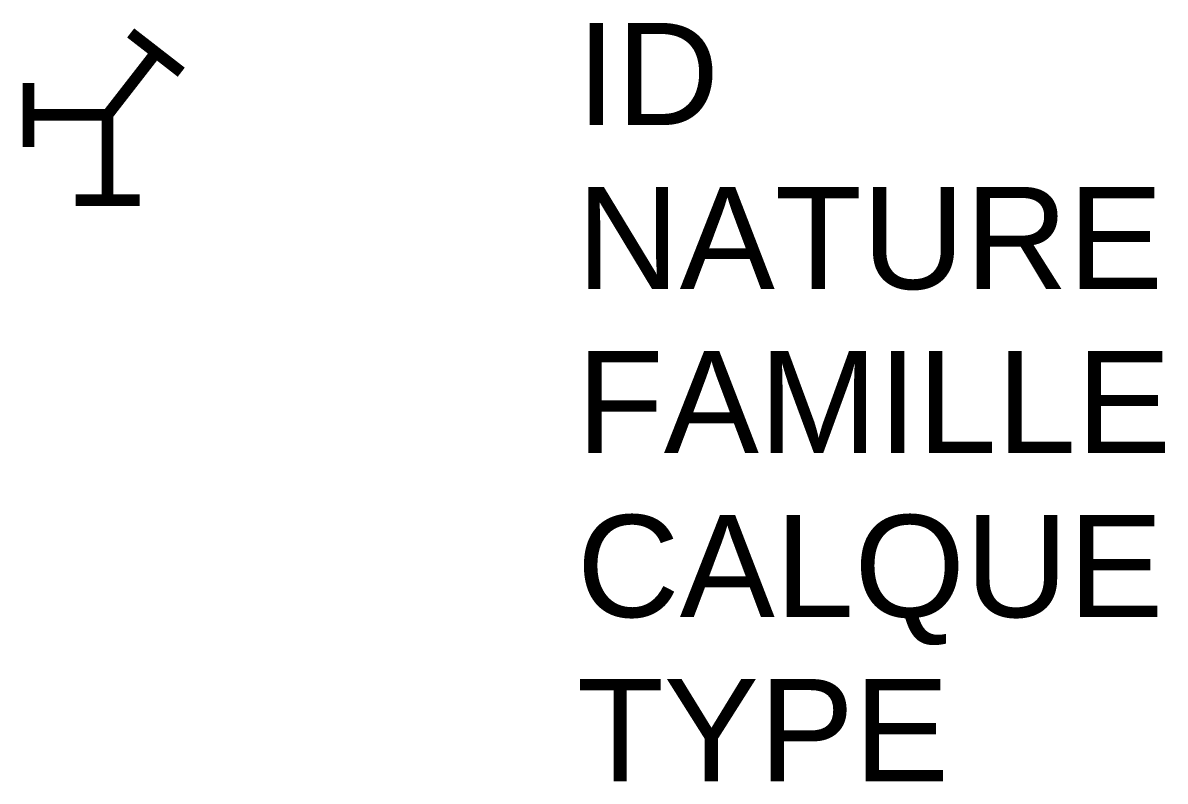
# Model space of a CAD drawing. Header units: metres. Extents: x -0.17 to 2.07, y -1.3 to 0.18.
import ezdxf

# ---------------------------------------------------------------- set-up
doc = ezdxf.new("R2010")
doc.units = ezdxf.units.M
doc.linetypes.add('Socle_Continu', pattern=[2.5, 2.5, 0])
doc.layers.add('EAUUS_SCT', color=7, linetype='Socle_Continu', lineweight=13, true_color=0x7f3f00)
doc.styles.add('Reseaux', font='arial.ttf')
doc.styles.get("Standard").update_dxf_attribs({"font": 'arial.ttf'})

msp = doc.modelspace()

# ---------------------------------------------------------------- linework, layer by layer
at = {"layer": 'EAUUS_SCT', "linetype": 'Socle_Continu', "const_width": 0.0225, "flags": 128}
for points in [[(0.0453, 0.1605), (0.1444, 0.0836)], [(0.0948, 0.122), (0, 0)], [(-0.1546, -0.0627), (-0.1546, 0.0627)], [(-0.1546, 0), (0, 0)], [(0, -0.167), (0, 0)], [(-0.0627, -0.167), (0.0627, -0.167)]]:
    msp.add_lwpolyline(points, dxfattribs=at)

# ---------------------------------------------------------------- texts
at = {"layer": 'EAUUS_SCT', "linetype": 'Socle_Continu', "flags": 9}
for tag, p, s in [('ID', (0.9186, -0.0198), 'CP_2126'), ('NATURE', (0.9186, -0.341), 'Embranchement'), ('CALQUE', (0.9186, -0.9836), 'EAUUS_SCT'), ('TYPE', (0.9186, -1.3049), 'NR')]:
    msp.add_attdef(tag, p, s, height=0.2, dxfattribs=at)
at = {"layer": 'EAUUS_SCT', "linetype": 'Socle_Continu', "style": 'Reseaux', "flags": 9}
msp.add_attdef('FAMILLE', (0.9186, -0.6623), 'Eau usée', height=0.2, dxfattribs=at)

doc.saveas('drawing.dxf')
